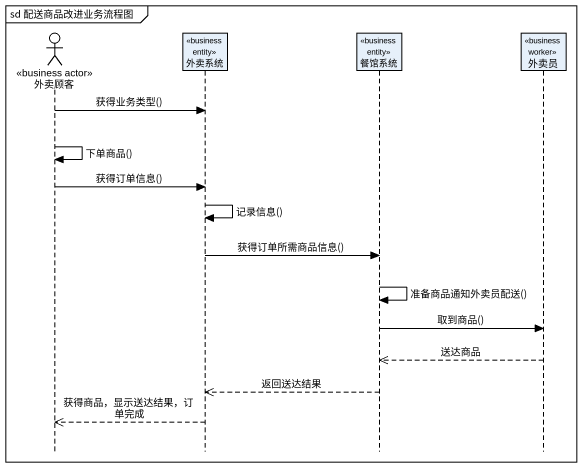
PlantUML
@startuml
mainframe sd 配送商品改进业务流程图
hide footbox
actor 外卖顾客 <<business actor>>
participant 外卖系统 <<business entity>>
participant 餐馆系统 <<business entity>>
participant 外卖员 <<business worker>>

外卖顾客 -> 外卖系统 : 获得业务类型()
外卖顾客 -> 外卖顾客 : 下单商品()
外卖顾客 -> 外卖系统 : 获得订单信息()
外卖系统 -> 外卖系统 : 记录信息()
外卖系统 -> 餐馆系统 : 获得订单所需商品信息()
餐馆系统 -> 餐馆系统 : 准备商品通知外卖员配送()
餐馆系统 -> 外卖员 : 取到商品()
外卖员 -->> 餐馆系统 : 送达商品
餐馆系统 -->> 外卖系统 : 返回送达结果
外卖系统 -->> 外卖顾客 : 获得商品，显示送达结果，订单完成
@enduml
